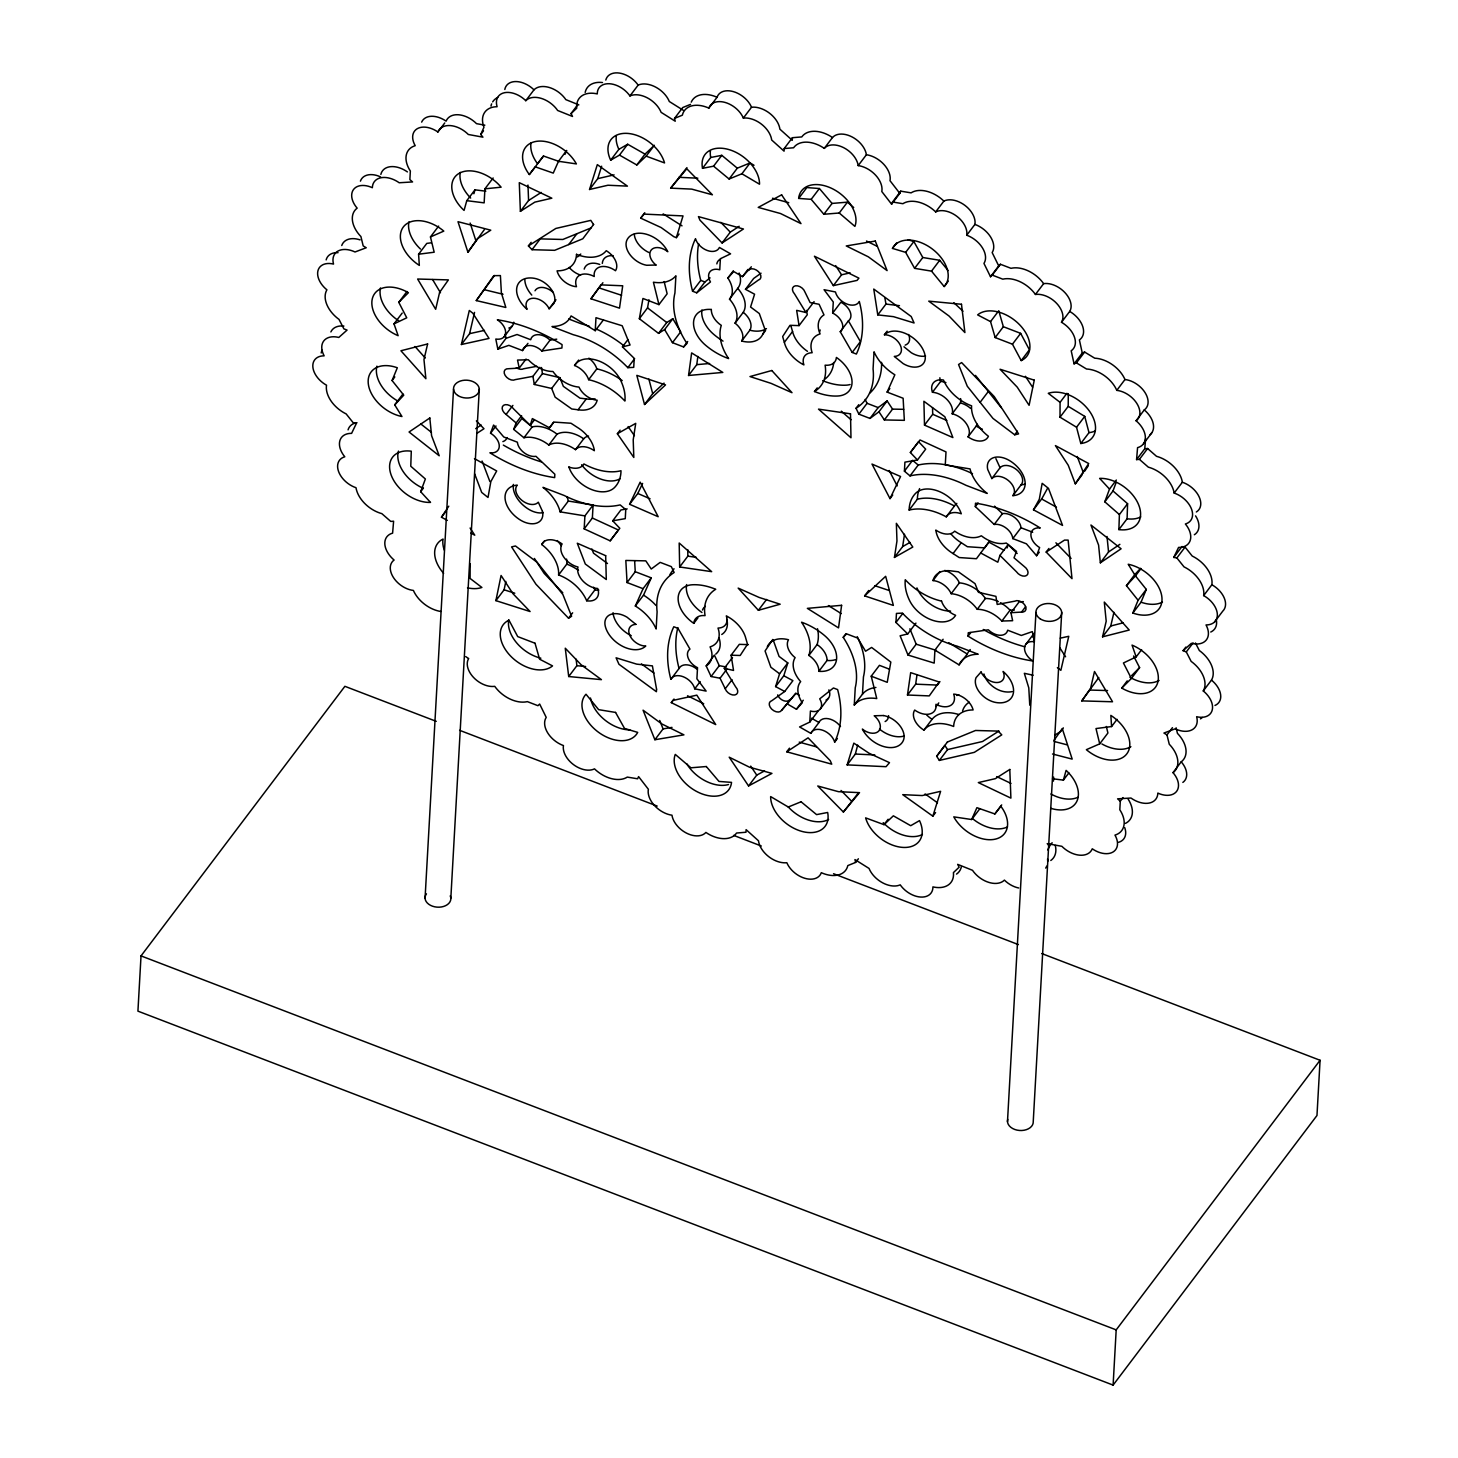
<?xml version="1.0" encoding="UTF-8"?>
<svg xmlns="http://www.w3.org/2000/svg" width="1458" height="1458" viewBox="0 0 1458 1458"><rect width="100%" height="100%" fill="white"/><g stroke="black" fill="none" stroke-linecap="round" stroke-linejoin="round"><path stroke-width="1.5" d="M470.15 563.608L470.096 578.443L481.887 587.465A32.276 21.159 37.1 0 1 467.508 587.829M1095.341 430.894A32.276 21.159 37.1 0 1 1088.998 432.661L1080.815 443.505L1076.533 427.23L1060.021 417.188L1060.075 402.335L1066.91 393.314M1060.021 417.188L1068.222 406.345L1068.277 393.624M1119.398 514.565L1104.8 501.807L1109.502 489.086L1099.66 478.388A32.276 21.159 37.1 0 1 1138.917 505.489A32.276 21.159 37.1 0 1 1118.887 529.6L1119.398 514.565L1127.581 503.721L1113.001 490.963L1116.135 482.489M1118.887 529.6L1127.089 518.775L1127.581 503.721M436.252 721.346L344.89 686.317L141.025 955.901L137.927 1011.141L1113.11 1385.1L1316.975 1115.498L1320.073 1060.276L1041.741 953.55M425.062 898.328L453.529 389.177M484.931 188.829L484.147 202.862L466.779 200.675L464.063 210.426A32.276 21.159 37.1 0 1 458.614 173.648A32.276 21.159 37.1 0 1 501.115 187.189L484.931 188.829L493.132 177.985M450.832 898.183L479.299 389.013M584.184 528.871L584.895 515.877L593.096 505.033L568.347 501.042L560.145 511.867A38.054 24.95 37.1 0 0 542.977 487.355L564.228 495.501A82.669 54.219 37.1 0 0 620.16 504.905L625.755 509.626L625.263 518.647L612.706 520.816L619.814 528.288L610.155 540.827L584.184 528.871L592.367 518.027L593.096 505.033M595.247 330.693L595.976 317.698L622.183 325.754L630.056 345.017L622.438 346.858L634.23 358.34L633.72 367.361L627.833 367.671A82.669 54.219 37.1 0 0 573.231 334.702L551.981 326.537A38.054 24.95 37.1 0 0 571.099 315.93L595.247 330.693L603.448 319.849M784.204 148.552L793.608 147.768A26.809 17.587 37.1 0 1 824.28 148.37A20.43 13.395 37.1 0 1 843.635 147.659A20.43 13.395 37.1 0 1 858.197 165.592A21.542 14.124 37.1 0 1 881.798 191.527L891.603 204.193L899.786 193.349L890 180.683A21.542 14.124 37.1 0 0 866.398 154.748A20.43 13.395 37.1 0 0 851.837 136.815A20.43 13.395 37.1 0 0 832.482 137.526A26.809 17.587 37.1 0 0 801.791 136.924L792.387 137.708L784.204 148.552L784.058 151.14L771.683 140.004A21.542 14.124 37.1 0 0 743.343 118.08A20.43 13.395 37.1 0 0 725.246 102.479A20.43 13.395 37.1 0 0 708.861 108.111A26.809 17.587 37.1 0 0 682.362 115.182L674.525 118.39L675.218 121.214L661.13 112.357A21.542 14.124 37.1 0 0 629.947 95.936A20.43 13.395 37.1 0 0 609.553 83.744A20.43 13.395 37.1 0 0 597.27 93.913A26.809 17.587 37.1 0 0 576.748 108.184L571.044 113.596L572.502 116.44L557.649 110.48A21.542 14.124 37.1 0 0 525.773 100.693A20.43 13.395 37.1 0 0 504.468 92.711A20.43 13.395 37.1 0 0 497.105 106.726A26.809 17.587 37.1 0 0 483.965 127.21L480.776 134.464L482.926 137.161L468.31 134.482A21.542 14.124 37.1 0 0 437.91 131.985A20.43 13.395 37.1 0 0 417.134 128.778A20.43 13.395 37.1 0 0 415.202 145.691A26.809 17.587 37.1 0 0 410.354 171.005L409.88 179.589L412.559 181.94L399.2 182.76A21.542 14.124 37.1 0 0 372.355 187.718A20.43 13.395 37.1 0 0 353.529 189.504A20.43 13.395 37.1 0 0 357.155 208.148A26.809 17.587 37.1 0 0 360.91 236.561L363.188 245.91L366.231 247.751L355.023 251.979A21.542 14.124 37.1 0 0 333.536 264.08A20.43 13.395 37.1 0 0 317.953 270.732A20.43 13.395 37.1 0 0 326.902 289.832A26.809 17.587 37.1 0 0 339.021 319.411L343.888 328.87L347.077 330.091L338.785 337.454A21.542 14.124 37.1 0 0 324.15 355.843A20.43 13.395 37.1 0 0 312.85 366.924A20.43 13.395 37.1 0 0 326.519 385.204A26.809 17.587 37.1 0 0 346.147 413.908L353.292 422.856L356.408 423.367L351.597 433.372A21.542 14.124 37.1 0 0 344.799 456.791A20.43 13.395 37.1 0 0 338.584 471.517A20.43 13.395 37.1 0 0 356.007 487.719A26.809 17.587 37.1 0 0 381.832 513.635L390.762 521.435L393.605 521.199L392.603 533.154A21.542 14.124 37.1 0 0 394.097 560.036A20.43 13.395 37.1 0 0 393.368 577.423A20.43 13.395 37.1 0 0 413.398 590.435A26.809 17.587 37.1 0 0 440.735 611.467M792.387 137.708L792.259 140.296L779.884 129.161A21.542 14.124 37.1 0 0 751.526 107.236A20.43 13.395 37.1 0 0 733.429 91.635A20.43 13.395 37.1 0 0 717.044 97.267A26.809 17.587 37.1 0 0 691.256 102.151M809.791 722.074L810.411 711.012A13.614 8.93 37.1 0 0 819.706 698.856L833.447 687.976L837.621 689.579A130.837 85.803 37.1 0 1 834.669 742.122A13.96 9.149 37.1 0 0 822.968 730.33A13.96 9.149 37.1 0 0 810.776 733.338L799.604 726.941L809.791 722.074L817.993 711.249M832.664 313.069L833.283 302.006L824.062 289.705L835.452 291.964A13.96 9.149 37.1 0 0 846.788 303.993A13.96 9.149 37.1 0 0 859.309 301.496A130.837 85.803 37.1 0 1 856.375 354.039L852.201 352.435L840.245 331.713A13.614 8.93 37.1 0 0 832.664 313.069L840.847 302.243A13.614 8.93 37.1 0 1 848.428 320.869L860.402 341.609L852.201 352.435M847.153 764.885L853.841 743.143L869.077 753.239L889.489 762.662L886.045 766.689L847.153 764.885L855.354 754.041L857.668 745.093M889.435 669.186L879.429 665.34L871.228 676.184L876.75 698.582A38.054 24.95 37.1 0 0 854.279 704.998L855.245 687.757A82.669 54.219 37.1 0 0 843.216 637.328L845.95 633.72M854.279 704.998L862.48 694.154L863.446 676.913A82.669 54.219 37.1 0 0 857.213 636.636M915.934 623.113L907.733 633.938L895.959 622.457L896.451 613.417L902.356 613.107A82.669 54.219 37.1 0 0 956.958 646.094L978.19 654.241A38.054 24.95 37.1 0 0 959.072 664.866L934.924 650.104L943.107 639.26M910.357 452.509L920.016 439.97L946.005 451.925L945.276 464.92L970.026 468.911A38.054 24.95 37.1 0 0 987.194 493.442L965.943 485.295A82.669 54.219 37.1 0 0 910.029 475.891L904.416 471.171L904.908 462.15L917.465 459.981L925.666 449.155L918.558 441.665L910.357 452.509L917.465 459.981M934.924 650.104L934.195 663.098L907.988 655.043L900.115 635.779L907.733 633.938M968.076 636.144L968.276 632.754L988.324 629.801A13.614 8.93 37.1 0 0 1007.678 630.221L1021.311 635.451L1032.337 631.624L1034.36 641.757A13.96 9.149 37.1 0 0 1024.555 647.753A13.96 9.149 37.1 0 0 1032.829 660.966A130.837 85.803 37.1 0 1 968.076 636.144L970.809 632.535M975.329 506.564L975.511 503.192A130.837 85.803 37.1 0 1 1040.265 528.015A13.96 9.149 37.1 0 0 1030.897 534.466A13.96 9.149 37.1 0 0 1039.627 547.588L1036.583 555.753L1026.432 543.816L1012.8 538.603A13.614 8.93 37.1 0 0 994.21 524.461L975.329 506.564L978.063 502.955M1033.485 509.826L1039.317 499.237L1042.16 483.327L1048.466 488.357L1062.554 525.409L1033.485 509.826L1041.668 498.982L1047.518 488.394M1007.478 1121.676L1035.945 612.506M1061.716 612.36L1033.248 1121.53A12.922 8.93 3.2 0 1 1019.324 1130.46A12.922 8.93 3.2 0 1 1007.751 1119.361M1053.441 781.124L1053.66 777.114M1123.024 797.581L1120.291 801.207L1119.817 809.791A26.809 17.587 37.1 0 1 1114.969 835.106A20.43 13.395 37.1 0 1 1113.037 852.001A20.43 13.395 37.1 0 1 1092.261 848.793A21.542 14.124 37.1 0 1 1061.861 846.314L1047.245 843.635L1049.395 846.333L1047.81 849.959M1113.11 1385.1L1116.19 1329.878L1320.073 1060.276M1120.291 801.207L1117.612 798.838L1130.971 798.036A21.542 14.124 37.1 0 0 1157.834 793.079A20.43 13.395 37.1 0 0 1176.661 791.293A20.43 13.395 37.1 0 0 1173.016 772.649A26.809 17.587 37.1 0 0 1169.261 744.236L1166.983 734.887L1163.94 733.046L1175.148 728.818A21.542 14.124 37.1 0 0 1196.635 716.716A20.43 13.395 37.1 0 0 1212.218 710.064A20.43 13.395 37.1 0 0 1203.269 690.946A26.809 17.587 37.1 0 0 1191.15 661.385L1186.283 651.908L1183.094 650.687L1191.386 643.324A21.542 14.124 37.1 0 0 1206.021 624.935A20.43 13.395 37.1 0 0 1217.321 613.873A20.43 13.395 37.1 0 0 1203.652 595.593A26.809 17.587 37.1 0 0 1184.024 566.87L1176.879 557.94L1173.763 557.43L1178.574 547.424A21.542 14.124 37.1 0 0 1185.372 523.987A20.43 13.395 37.1 0 0 1191.587 509.261A20.43 13.395 37.1 0 0 1174.164 493.059A26.809 17.587 37.1 0 0 1148.339 467.161L1139.409 459.361L1136.566 459.598L1137.568 447.642A21.542 14.124 37.1 0 0 1136.074 420.761A20.43 13.395 37.1 0 0 1136.803 403.374A20.43 13.395 37.1 0 0 1116.792 390.361A26.809 17.587 37.1 0 0 1086.538 369.02L1076.423 362.878L1074.072 363.844L1071.193 350.777A21.542 14.124 37.1 0 0 1061.497 322.273A20.43 13.395 37.1 0 0 1056.685 303.41A20.43 13.395 37.1 0 0 1035.435 294.461A26.809 17.587 37.1 0 0 1002.812 279.171L992.242 275.106L990.511 276.747L983.95 263.406A21.542 14.124 37.1 0 0 966.727 235.23A20.43 13.395 37.1 0 0 956.685 216.185A20.43 13.395 37.1 0 0 935.671 211.92A26.809 17.587 37.1 0 0 902.903 203.701L892.569 202.006L891.603 204.193M1136.566 459.598L1144.767 448.754L1145.605 438.803M688.559 375.471L691.639 352.909L722.804 372.428L688.559 375.471L696.76 364.646L697.872 356.426M907.477 695.01L910.667 672.648L939.207 682.016L929.256 695.903L907.477 695.01L915.66 684.166L916.936 675.218M894.447 557.43L896.962 540.973L896.36 523.313L912.799 547.042L894.447 557.43L902.648 546.586L909.992 542.431M902.648 546.586L904.525 534.248M658.943 304.613L653.421 282.214A38.054 24.95 37.1 0 0 675.892 275.799L674.926 293.04A82.669 54.219 37.1 0 0 686.955 343.468L683.602 346.949L672.466 342.666L680.667 331.841L672.812 318.737L664.611 329.581L658.542 333.353L639.351 318.719L642.942 298.471L658.943 304.613L667.144 293.769L664.137 281.558M639.351 318.719L647.534 307.875L648.974 299.783M495.902 600.641L501.078 575.491L512.943 593.661L530.092 611.54L495.902 600.641L504.104 589.797L505.835 581.414M461.402 344.507L469.312 310.463L472.793 313.178L489.031 338.42L461.402 344.507L469.604 333.663L474.543 312.395M1102.558 636.836L1106.203 621.199L1104.289 602.063L1129.239 630.038L1102.558 636.836L1110.759 625.992L1113.948 612.324M473.886 193.732L474.98 189.832L485.824 191.198M1052.548 778.754L1063.392 780.121L1066.108 770.371A32.276 21.159 37.1 0 1 1077.225 800.46A32.276 21.159 37.1 0 1 1050.635 808.261M549.502 427.814L553.748 422.073L570.971 423.239L577.113 427.23A27.866 18.261 37.1 0 1 594.354 450.704A16.621 10.899 37.1 0 0 575.491 449.647A26.572 17.423 37.1 0 0 548.828 445.018A26.317 17.259 37.1 0 0 523.951 437.764L513.672 429.363L516.15 422.966L506.09 414.418A7.199 4.72 37.1 0 1 503.484 405.36A7.199 4.72 37.1 0 1 513.69 408.987L530.238 425.39L532.352 418.592L549.502 427.814L553.603 422.401M787.794 662.934L783.803 675.747L792.897 680.649L784.714 691.475L775.601 686.59L779.593 673.778L787.794 662.934L779.064 656.41L773.269 640.153M999.933 555.407L997.819 562.205L980.687 552.983L976.441 558.724L959.2 557.557L953.058 553.566A27.866 18.261 37.1 0 1 935.836 530.074A16.621 10.899 37.1 0 0 954.68 531.149A26.572 17.423 37.1 0 0 981.343 535.779A26.317 17.259 37.1 0 0 1006.22 543.032L1016.499 551.416L1014.021 557.831L1024.081 566.36A7.199 4.72 37.1 0 1 1026.687 575.436A7.199 4.72 37.1 0 1 1016.499 571.809L999.933 555.407L1008.134 544.563L1017.174 553.511M1007.077 547.971L1008.134 544.563M589.542 189.485L597.324 164.626L627.432 186.132L607.931 185.239L589.542 189.485L597.744 178.641L601.625 166.212M932.847 816.17L940.629 791.311L922.24 795.558L902.739 794.665L932.847 816.17L935.58 812.562M676.348 237.654L683.018 215.912L644.126 214.107L640.682 218.135L661.112 227.539L673.815 236.688L676.348 237.654L679.064 234.045M420.669 491.711L425.372 478.989L410.773 466.232L411.284 451.196A32.276 21.159 37.1 0 0 391.254 475.29A32.276 21.159 37.1 0 0 430.511 502.409L420.669 491.711L423.403 488.102M490.544 433.208L493.588 425.043L503.739 436.963L517.371 442.193A13.614 8.93 37.1 0 0 535.961 456.318L554.842 474.233L554.66 477.604A130.837 85.803 37.1 0 1 489.906 452.782A13.96 9.149 37.1 0 0 499.274 446.312A13.96 9.149 37.1 0 0 490.544 433.208L496.012 425.991M394.717 404.887L403.757 395.154L392.074 380.538L397.323 367.762A32.276 21.159 37.1 0 0 368.254 383.399A32.276 21.159 37.1 0 0 401.952 416.532L394.717 404.887L402.918 394.043M1138.097 600.259L1126.433 585.642L1135.454 575.91L1128.219 564.264A32.276 21.159 37.1 0 1 1161.917 597.397A32.276 21.159 37.1 0 1 1132.848 613.034L1138.097 600.259L1146.298 589.415L1134.616 574.798L1140.63 568.31M1132.848 613.034L1141.049 602.19L1146.298 589.415M558.505 161.273L553.256 173.101L535.305 166.85L529.327 174.541A32.276 21.159 37.1 0 1 534.977 141.626A32.276 21.159 37.1 0 1 576.384 163.916L558.505 161.273L566.688 150.429L564.957 154.384M899.786 193.349L900.752 191.162L911.104 192.857A26.809 17.587 37.1 0 1 943.873 201.095A20.43 13.395 37.1 0 1 964.886 205.359A20.43 13.395 37.1 0 1 974.91 224.404A21.542 14.124 37.1 0 1 992.151 252.562L998.712 265.903L990.511 276.747M971.666 819.524L976.915 807.677L994.866 813.947L1000.844 806.256A32.276 21.159 37.1 0 1 995.194 839.17A32.276 21.159 37.1 0 1 953.787 816.863L971.666 819.524L979.867 808.698M643.069 588.686L627.049 582.544L625.828 560.455L645.821 560.856L651.234 569.021L660.182 562.369L671.318 566.633L674.143 572.502A82.669 54.219 37.1 0 0 657.102 611.777L656.155 629.018A38.054 24.95 37.1 0 0 635.324 605.999L643.069 588.686L651.252 577.842L635.251 571.718L634.631 560.656M635.324 605.999L643.525 595.156L651.252 577.842M878.955 411.776L884.35 419.94L904.343 420.341L903.122 398.253L887.12 392.111L894.847 374.797A38.054 24.95 37.1 0 1 874.035 351.779L873.069 369.02A82.669 54.219 37.1 0 1 856.028 408.295L858.871 414.163L869.989 418.428L878.955 411.776L887.138 400.932L892.551 409.115L903.65 409.334M629.601 504.286L640.171 482.161L658.178 516.715L629.601 504.286L637.802 493.46L642.614 483.4M890 498.636L900.57 476.511L871.993 464.063L890 498.636L892.733 495.009M733.338 270.805L727.87 278.022A26.317 17.259 37.1 0 1 729.51 299.182A26.572 17.423 37.1 0 1 735.069 323.147A16.621 10.899 37.1 0 1 741.666 341.044A27.866 18.261 37.1 0 0 762.844 334.101L765.104 329.8L759.308 313.543L750.578 307.018L754.57 294.206L745.475 289.304L753.658 278.478L761.04 273.193M772.795 639.461L765.067 650.979L770.881 667.254L779.593 673.778M447.333 520.397L441.464 517.226L448.772 506.181M1075.293 483.837L1088.707 463.553L1055.41 445.601L1068.24 465.248L1075.293 483.837L1082.128 474.798M1084.716 471.153L1088.379 465.612M467.909 252.198L477.404 238.693L490.763 230.182L457.994 221.689L467.909 252.198L484.421 229.544M476.274 300.585L493.825 275.671L500.404 275.58L501.388 292.949L505.835 307.474L476.274 300.585L494.499 275.507M1053.952 740.427L1062.262 728.599L1072.195 759.108L1052.512 754.005M1081.781 700.897L1090.566 688.413L1094.502 671.5L1112.545 701.772L1081.781 700.897L1098.767 677.569M1063.338 727.888L1060.95 731.278L1055.227 734.905M590.964 298.781L600.933 284.875L622.712 285.786L619.504 308.148L590.964 298.781L602.901 282.724M939.936 681.597L937.439 685.078L915.66 684.166M1004.125 550.34L988.87 542.139L984.624 547.88L967.401 546.714L961.259 542.722A27.866 18.261 37.1 0 1 951.072 534.065M593.661 224.386L582.799 238.784L554.641 250.32L532.042 249.701L528.416 245.928L531.131 242.32M947.39 742.013L975.548 730.476L998.147 731.096L1001.774 734.868L974.327 752.346L939.371 760.42L936.674 756.265L947.536 741.867M437.91 131.985L444.745 122.964M480.776 134.464L483.509 130.856M525.773 100.693L533.974 89.849A21.542 14.124 37.1 0 1 565.85 99.636L578.844 104.867M430.456 236.943L443.815 231.111A32.276 21.159 37.1 0 0 403.119 227.266A32.276 21.159 37.1 0 0 419.321 265.392L418.592 254.221L434.174 252.216L430.456 236.943L438.639 226.099M418.592 254.221L426.793 243.395L431.24 242.812M466.779 200.675L474.98 189.832M398.781 302.335L408.404 292.693A32.276 21.159 37.1 0 0 372.3 298.799A32.276 21.159 37.1 0 0 398.125 335.686L394.006 323.876L406.746 317.808L398.781 302.335L406.982 291.491M394.006 323.876L402.208 313.051M571.044 113.596L577.878 104.557M529.327 174.541L543.488 156.024L559.471 161.583M392.074 380.538L394.808 376.929M520.378 211.337L534.831 202.133L551.835 198.197L519.285 182.669L520.378 211.337L528.58 200.493L541.21 192.438M629.947 95.936L638.148 85.111A21.542 14.124 37.1 0 1 669.313 101.513L683.419 110.371M532.042 249.701L540.225 238.875L562.824 239.477L590.982 227.958M610.665 160.18L618.866 149.336L627.669 144.251L645.019 154.129L654.35 145.29L646.149 156.134L636.818 164.973L619.486 155.095L610.665 160.18A32.276 21.159 37.1 0 1 627.031 133.371A32.276 21.159 37.1 0 1 664.538 162.913L646.149 156.134M619.486 155.095L627.669 144.251M568.711 244.561L576.912 233.717M504.14 336.762L512.341 325.918M636.818 164.973L645.019 154.129M497.834 349.155L508.86 345.346L522.493 350.576A13.614 8.93 37.1 0 1 541.847 350.995L561.913 348.025L562.095 344.653A130.837 85.803 37.1 0 0 497.342 319.812A13.96 9.149 37.1 0 1 505.616 333.044A13.96 9.149 37.1 0 1 495.811 339.04L497.834 349.155L506.035 338.329L517.061 334.502L530.694 339.732A13.614 8.93 37.1 0 1 550.049 340.151L556.737 339.167M674.525 118.39L682.727 107.546L690.545 104.356M549.119 308.786L554.113 303.155A19.227 12.612 37.1 0 0 534.248 278.296A24.895 16.33 37.1 0 0 516.934 287.062A24.895 16.33 37.1 0 0 527.085 309.351A13.559 8.894 37.1 0 1 533.154 298.252A13.559 8.894 37.1 0 1 549.119 308.786L555.954 299.765M522.493 350.576L527.96 343.341M708.861 108.111L717.044 97.267M539.806 367.307L532.972 376.346L515.33 379.609A7.199 4.72 37.1 0 1 505.161 375.435A7.199 4.72 37.1 0 1 508.642 368.71L519.23 368.09L526.065 359.051M640.682 218.135L644.782 212.704M541.847 350.995L550.049 340.151M670.662 188.137L686.791 168.782L712.415 194.807L691.748 189.121L670.662 188.137L686.937 167.615M506.09 414.418L512.906 405.397M519.23 368.09L517.535 360.071L528.306 359.762A26.317 17.259 37.1 0 0 552.947 371.498A26.572 17.423 37.1 0 0 578.99 387.081A16.621 10.899 37.1 0 0 597.179 400.221A27.866 18.261 37.1 0 1 578.079 409.771L571.773 408.987L555.134 397.159L551.689 388.466L534.266 384.438L542.449 373.594L541.483 367.525M754.023 165.264L750.105 162.931L737.311 168.18L721.783 155.332L713.582 166.176L702.519 168.326L710.72 157.482A32.276 21.159 37.1 0 1 710.411 150.812M441.464 517.226L445.565 511.813M743.343 118.08L751.526 107.236M516.15 422.966L521.618 415.749M513.672 429.363L521.855 418.537L532.152 426.921A26.317 17.259 37.1 0 1 557.029 434.174A26.572 17.423 37.1 0 1 583.692 438.803A16.621 10.899 37.1 0 1 588.558 436.07M551.689 388.466L559.89 377.622L542.449 373.594M574.561 365.484A28.322 18.571 37.1 0 1 597.142 360.363A28.322 18.571 37.1 0 1 620.598 380.265A50.392 33.042 37.1 0 1 624.899 401.041A50.465 33.097 37.1 0 0 588.631 379.7A17.514 11.482 37.1 0 0 574.561 365.484L578.662 360.071M530.238 425.39L534.339 419.959M523.951 437.764L532.152 426.921M713.582 166.176L729.109 179.006L737.311 168.18M729.109 179.006L741.903 173.775L750.105 162.931M588.631 379.7L596.832 368.856A17.514 11.482 37.1 0 0 588.904 358.158M622.438 346.858L627.906 339.623M548.828 445.018L557.029 434.174M578.079 409.771L586.28 398.927A27.866 18.261 37.1 0 0 595.064 398.818M627.833 367.671L634.649 358.65M722.093 242.957L743.434 228.997L698.455 216.622L699.949 220.14L722.093 242.957L730.294 232.132L739.188 226.3M658.542 333.353L666.743 322.51L672.812 318.737M692.568 291.217A130.837 85.803 37.1 0 1 695.502 238.675A13.96 9.149 37.1 0 0 707.221 250.466A13.96 9.149 37.1 0 0 719.414 247.459L730.567 253.838L720.38 258.722L719.76 269.785A13.614 8.93 37.1 0 0 710.465 281.941L696.724 292.821L692.568 291.217L700.751 280.373A130.837 85.803 37.1 0 1 698.637 243.686M575.491 449.647L583.692 438.803M696.724 292.821L704.925 281.977L710.064 277.895M824.28 148.37L832.482 137.526M617.372 433.755L635.724 423.367L633.209 439.824L633.811 457.466L617.372 433.755L620.106 430.146M683.602 346.949L687.684 341.518M798.638 198.416A32.276 21.159 37.1 0 1 832.427 188.738A32.276 21.159 37.1 0 1 854.898 226.391L839.243 212.996L823.861 214.271L811.195 199.345L798.638 198.416L806.839 187.572L819.396 188.519L832.062 203.427L847.426 202.152L853.695 207.51M644.527 404.486L665.541 384.894L636.818 375.362L644.527 404.486L652.71 393.66L664.046 383.108M727.87 278.022L733.72 271.534L742.505 276.637L747.954 269.42M742.505 276.637L751.344 266.814M541.756 544.527A16.785 11.008 37.1 0 1 562.114 543.943A17.095 11.208 37.1 0 0 563.845 557.175A17.095 11.208 37.1 0 0 577.988 567.016A17.095 11.208 37.1 0 0 582.671 580.74A17.095 11.208 37.1 0 0 597.725 588.522A16.785 11.008 37.1 0 1 586.699 600.787A35.01 22.963 37.1 0 0 558.596 574.962A35.01 22.963 37.1 0 0 541.756 544.527L544.49 540.918M729.51 299.182L737.712 288.338A26.317 17.259 37.1 0 0 739.133 273.047M811.195 199.345L819.396 188.519M735.069 323.147L743.252 312.322A26.572 17.423 37.1 0 0 737.712 288.338M858.197 165.592L866.398 154.748M823.861 214.271L832.062 203.427M558.596 574.962L566.779 564.137A35.01 22.963 37.1 0 0 566.597 559.088M741.666 341.044L749.849 330.201A27.866 18.261 37.1 0 0 766.452 328.633M839.243 212.996L847.426 202.152M612.706 520.816L620.908 509.972L627.177 508.897M762.844 334.101L765.578 330.492M610.155 540.827L618.356 529.983L592.367 518.027M568.547 618.21L571.609 616.26L562.897 594.554L537.182 562.369L515.476 545.985L511.576 546.896L535.961 584.239L568.547 618.21L572.648 612.797M586.699 600.787L594.882 589.943A16.785 11.008 37.1 0 0 598.837 590.107M805.891 312.486L794.555 293.951A7.199 4.72 37.1 0 1 795.357 285.823A7.199 4.72 37.1 0 1 804.944 292.019L810.119 302.571L819.104 304.285L823.989 314.892A26.317 17.259 37.1 0 0 820.089 333.918A26.572 17.423 37.1 0 0 812.161 352.727A16.621 10.899 37.1 0 0 803.887 364.901A27.866 18.261 37.1 0 1 784.349 342.357L782.654 336.543L789.981 325.316L799.057 325.608L796.651 310.354L805.891 312.486L814.093 301.642M784.349 342.357L792.551 331.513L790.856 325.699M799.057 325.608L807.258 314.764L806.566 310.408M892.569 202.006L900.752 191.162M833.356 285.622L857.067 280.392L858.908 278.15L814.439 256.225L833.356 285.622L841.558 274.797L850.178 272.883M627.049 582.544L635.251 571.718M568.711 676.53L565.267 648.209L581.122 664.757L601.425 679.647L568.711 676.53L576.894 665.686L576.11 659.162M948.265 281.139L944.164 286.552L931.516 271.133L914.603 268.345L905.655 252.362L892.478 248.407L896.579 242.994M840.245 331.713L848.428 320.869M935.671 211.92L943.873 201.095M905.655 252.362L913.856 241.536L908.206 239.823M679.665 566.98L679.191 543.032L711.668 571.664L679.665 566.98L687.866 556.136L687.739 549.611M814.475 391.509A50.465 33.097 37.1 0 0 825.1 365.174A17.514 11.482 37.1 0 0 836.4 357.447A28.322 18.571 37.1 0 1 852.037 381.522A28.322 18.571 37.1 0 1 837.785 396.011A50.392 33.042 37.1 0 1 814.475 391.509L817.209 387.883M877.771 314.892L873.761 289.067L911.214 316.532L914.075 322.965L893.481 316.659L877.771 314.892L885.972 304.066L884.842 297.705M914.603 268.345L922.805 257.519L939.717 260.289L948.137 270.568M931.516 271.133L939.717 260.289M884.405 334.775A24.895 16.33 37.1 0 1 907.095 334.228A24.895 16.33 37.1 0 1 924.937 354.731A19.227 12.612 37.1 0 1 903.195 363.625L894.301 356.426A13.559 8.894 37.1 0 0 900.37 345.309A13.559 8.894 37.1 0 0 884.405 334.775L887.138 331.148M966.727 235.23L974.91 224.404M856.028 408.295L858.762 404.686M693.771 623.35A17.514 11.482 37.1 0 1 705.071 615.622A50.465 33.097 37.1 0 1 715.696 589.287A50.392 33.042 37.1 0 0 692.386 584.767A28.322 18.571 37.1 0 0 678.134 599.256A28.322 18.571 37.1 0 0 693.771 623.35L697.872 617.919M858.871 414.163L867.054 403.319L865.159 399.419M887.12 392.111L889.836 388.502M670.862 679.3A130.837 85.803 37.1 0 1 673.796 626.758L677.97 628.343L689.944 649.083A13.614 8.93 37.1 0 0 697.525 667.709L696.906 678.79L706.128 691.092L694.737 688.832A13.96 9.149 37.1 0 0 683.383 676.804A13.96 9.149 37.1 0 0 670.862 679.3L679.064 668.475A130.837 85.803 37.1 0 1 677.824 627.596M869.989 418.428L878.19 407.584L887.138 400.932M992.242 275.106L1000.425 264.262L1011.014 268.327A26.809 17.587 37.1 0 1 1043.636 283.636A20.43 13.395 37.1 0 1 1064.887 292.566A20.43 13.395 37.1 0 1 1069.698 311.429A21.542 14.124 37.1 0 1 1079.394 339.933L1082.273 353.018L1074.072 363.844M884.35 419.94L892.551 409.115M671.281 702.628L673.104 700.387L696.815 695.156L715.732 724.571L671.281 702.628L674.015 699.02M732.481 657.467L724.28 668.311L735.616 686.827A7.199 4.72 37.1 0 1 734.814 694.974A7.199 4.72 37.1 0 1 725.227 688.759L720.052 678.225L711.085 676.512L706.182 665.905L714.384 655.079L719.268 665.668L726.449 667.035M654.879 739.735L683.93 734.85L661.841 723.952L643.069 710.192L654.879 739.735L663.08 728.891L672.01 727.396M694.737 688.832L700.186 681.615M758.379 610.282L780.176 604.213L759.108 597.434L738.167 588.103L758.379 610.282L766.58 599.438M711.085 676.512L719.268 665.668M724.28 668.311L733.538 670.443L731.114 655.189L739.315 644.345L748.373 644.636M932.446 392.275A16.785 11.008 37.1 0 1 943.472 380.009A35.01 22.963 37.1 0 0 971.593 405.834A35.01 22.963 37.1 0 0 988.415 436.27A16.785 11.008 37.1 0 1 968.057 436.853A17.095 11.208 37.1 0 0 966.326 423.622A17.095 11.208 37.1 0 0 952.183 413.78A17.095 11.208 37.1 0 0 947.5 400.039A17.095 11.208 37.1 0 0 932.446 392.275L940.647 381.431A16.785 11.008 37.1 0 1 939.863 377.768M720.052 678.225L726.868 669.186M990.547 321.598L998.748 310.773L1003.359 326.72L1020.655 333.353L1029.403 349.774L1021.22 360.6L1012.453 344.197L995.158 337.563L990.547 321.598L977.625 314.892A32.276 21.159 37.1 0 1 1019.798 324.952A32.276 21.159 37.1 0 1 1021.22 360.6M725.227 688.759L732.062 679.738M924.5 425.116L923.898 401.278L944.857 416.769L952.876 437.564L924.5 425.116L932.701 414.272L932.537 407.766M995.158 337.563L1003.359 326.72M1035.435 294.461L1043.636 283.636M904.416 471.171L912.599 460.327L918.212 465.047A82.669 54.219 37.1 0 1 972.522 473.668M952.183 413.78L960.385 402.937A17.095 11.208 37.1 0 0 960.603 398.599M910.029 475.891L918.212 465.047M1012.453 344.197L1020.655 333.353M980.122 402.335L988.324 391.491M775.601 686.59L783.803 675.747M909.172 510.063A50.392 33.042 37.1 0 1 915.569 493.369A28.322 18.571 37.1 0 1 940.228 491.929A28.322 18.571 37.1 0 1 961.278 513.781A17.514 11.482 37.1 0 0 946.26 516.843A50.465 33.097 37.1 0 0 909.172 510.063L917.374 499.219A50.392 33.042 37.1 0 1 919.615 488.612M968.057 436.853L976.259 426.009A17.095 11.208 37.1 0 0 977.115 424.205M808.88 655.426A50.465 33.097 37.1 0 0 801.572 622.22A50.392 33.042 37.1 0 1 824.408 635.415A28.322 18.571 37.1 0 1 836.473 659.982A28.322 18.571 37.1 0 1 818.867 671.318A17.514 11.482 37.1 0 0 808.88 655.426L817.081 644.582A50.465 33.097 37.1 0 0 817.519 628.726M1061.497 322.273L1069.698 311.429M864.63 595.885L885.662 576.293L893.371 605.434L864.63 595.885L868.731 590.472M784.714 691.475L771.811 700.715A7.199 4.72 37.1 0 0 771.701 709.117A7.199 4.72 37.1 0 0 781.561 710.374L795.868 693.315L799.385 695.357M781.561 710.374L795.868 693.315M818.867 671.318L827.051 660.474A28.322 18.571 37.1 0 0 835.543 659.654M787.684 704.159L796.451 709.244L803.285 700.223M946.26 516.843L954.443 505.999A17.514 11.482 37.1 0 1 956.831 503.393M748.555 785.935L771.938 773.396L749.612 767.254L729.2 757.176L748.555 785.935L756.757 775.109L764.557 770.918M1014.695 434.794L1018.595 433.901L994.21 396.558L961.624 362.586L958.562 364.518L967.274 386.224L992.989 418.428L1014.695 434.794L1017.429 431.185M1076.423 362.878L1084.624 352.052L1094.721 358.194A26.809 17.587 37.1 0 1 1124.975 379.517A20.43 13.395 37.1 0 1 1145.004 392.53A20.43 13.395 37.1 0 1 1144.275 409.917A21.542 14.124 37.1 0 1 1150.125 434.612M991.859 478.57L1000.06 467.745A13.559 8.894 37.1 0 1 1016.518 469.622A13.559 8.894 37.1 0 1 1021.11 484.821L1012.909 495.665A13.559 8.894 37.1 0 0 1008.316 480.466A13.559 8.894 37.1 0 0 991.859 478.57L987.704 469.44A19.227 12.612 37.1 0 1 1009.446 460.528A24.895 16.33 37.1 0 1 1025.083 481.924A24.895 16.33 37.1 0 1 1012.909 495.665M786.737 751.799L808.078 737.839L830.222 760.657L831.734 764.156L786.737 751.799L789.471 748.173M820.325 708.934L828.527 698.09M810.776 733.338L818.959 722.494A13.96 9.149 37.1 0 1 828.49 718.739A13.96 9.149 37.1 0 1 840.482 726.521M895.959 622.457L902.775 613.417M953.058 553.566L961.259 542.722M1023.37 601.625L1019.142 601.881L1010.941 612.706L1012.636 620.707L1001.865 621.035A26.317 17.259 37.1 0 0 977.243 609.298A26.572 17.423 37.1 0 0 951.181 593.716A16.621 10.899 37.1 0 0 933.011 580.576L939.827 571.554M994.21 524.461L1002.411 513.635L994.538 506.163M834.669 742.122L837.402 738.513M980.687 552.983L988.87 542.139M1076.533 427.23L1084.734 416.387L1068.222 406.345M951.181 593.716L959.382 582.872A26.572 17.423 37.1 0 1 985.426 598.454A26.317 17.259 37.1 0 1 998.311 601.589M907.988 655.043L916.189 644.199L909.883 628.799M1116.792 390.361L1124.975 379.517M1012.8 538.603L1021.001 527.76L1032.683 532.243M977.243 609.298L985.426 598.454M1136.074 420.761L1144.275 409.917M1036.583 555.753L1039.317 552.145M843.38 812.015L859.509 792.642L838.423 791.676L817.756 785.99L843.38 812.015L858.288 793.116M959.072 664.866L967.274 654.022A38.054 24.95 37.1 0 1 970.244 649.557M1046.188 552.072L1064.522 540.098L1068.131 540.098L1071.995 578.662L1046.188 552.072L1048.922 548.463M936.054 706.547L935.945 704.287L938.587 705.49A17.095 11.208 37.1 0 0 953.678 694.099A16.785 11.008 37.1 0 1 973.106 709.955A35.01 22.963 37.1 0 0 953.66 726.467A35.01 22.963 37.1 0 0 923.898 730.094A16.785 11.008 37.1 0 1 914.695 710.064A17.095 11.208 37.1 0 0 936.054 706.547L938.788 702.92M1001.865 621.035L1010.066 610.191L1014.367 610.064M923.898 730.094L932.099 719.268A35.01 22.963 37.1 0 1 958.835 714.548M1143.509 443.742L1151.711 432.898M1109.502 489.086L1116.336 480.046M1010.941 612.706L1021.529 612.087L1025.63 606.674M1104.8 501.807L1113.001 490.963M1139.409 459.361L1147.61 448.517L1156.522 456.318A26.809 17.587 37.1 0 1 1182.365 482.234A20.43 13.395 37.1 0 1 1199.077 496.722A20.43 13.395 37.1 0 1 1196.344 511.977M884.022 824.663L893.353 815.824L910.703 825.702L919.506 820.617A32.276 21.159 37.1 0 1 903.158 847.426A32.276 21.159 37.1 0 1 865.633 817.883L884.022 824.663L888.122 819.25M465.74 656.592A21.542 14.124 37.1 0 0 468.674 658.524A20.43 13.395 37.1 0 0 473.486 677.387A20.43 13.395 37.1 0 0 494.736 686.335A26.809 17.587 37.1 0 0 527.359 701.626L537.929 705.69L539.66 704.05L546.221 717.391A21.542 14.124 37.1 0 0 563.444 745.567A20.43 13.395 37.1 0 0 573.486 764.612A20.43 13.395 37.1 0 0 594.5 768.858A26.809 17.587 37.1 0 0 627.268 777.096L637.62 778.791L638.586 776.604L648.373 789.27A21.542 14.124 37.1 0 0 671.974 815.204A20.43 13.395 37.1 0 0 686.536 833.138A20.43 13.395 37.1 0 0 705.891 832.427A26.809 17.587 37.1 0 0 736.563 833.028L745.967 832.245L746.113 829.657L758.488 840.792A21.542 14.124 37.1 0 0 786.828 862.717A20.43 13.395 37.1 0 0 804.925 878.317A20.43 13.395 37.1 0 0 821.31 872.686A26.809 17.587 37.1 0 0 847.809 865.596L855.646 862.407L858.379 858.78M936.674 756.265L944.857 745.421L947.572 749.576L982.528 741.502L998.985 731.023M1026.031 644.035L1034.232 633.191M939.371 760.42L947.572 749.576M1100.353 562.806L1121.111 548.791L1090.948 525.008L1098.585 545.092L1100.353 562.806L1108.554 551.962L1119.872 544.326M1174.164 493.059L1182.365 482.234M1126.433 585.642L1134.616 574.798M1135.454 575.91L1140.921 568.693M1173.763 557.43L1181.946 546.586L1185.081 547.096L1192.225 556.045A26.809 17.587 37.1 0 1 1211.853 584.749A20.43 13.395 37.1 0 1 1222.788 611.102L1214.605 621.928M1176.879 557.94L1185.081 547.096M994.866 813.947L1001.701 804.907M1136.165 656.902L1132.046 645.11A32.276 21.159 37.1 0 1 1157.871 681.998A32.276 21.159 37.1 0 1 1121.767 688.085L1131.39 678.462L1123.425 662.989L1136.165 656.902L1141.632 649.685M1121.767 688.085L1127.234 680.868M1131.39 678.462L1139.591 667.618L1133.613 656.009M1063.392 780.121L1068.86 772.904M1203.652 595.593L1211.853 584.749M1111.579 726.558L1110.85 715.404A32.276 21.159 37.1 0 1 1127.052 753.531A32.276 21.159 37.1 0 1 1086.356 749.685L1099.715 743.853L1095.997 728.563L1111.579 726.558L1117.047 719.341M1099.715 743.853L1107.916 733.01L1106.33 726.467M1183.094 650.687L1185.828 647.079M1186.283 651.908L1193.118 642.887M1049.395 846.333L1052.129 842.724M1166.983 734.887L1172.451 727.67M1203.269 690.946L1211.47 680.121A26.809 17.587 37.1 0 0 1199.351 650.541L1195.451 642.978M1173.016 772.649L1181.217 761.805A26.809 17.587 37.1 0 0 1177.463 733.392L1176.096 727.797M543.488 156.024L537.528 163.697A32.276 21.159 37.1 0 1 531.022 142.975M796.451 709.244L802.301 702.756A26.317 17.259 37.1 0 1 800.661 681.615A26.572 17.423 37.1 0 1 795.12 657.631A16.621 10.899 37.1 0 1 788.505 639.752A27.866 18.261 37.1 0 0 767.327 646.696M843.216 637.328L846.588 633.847L857.705 638.112L865.56 651.216L871.629 647.443L890.82 662.078L887.229 682.326L871.228 676.184M1131.572 675.655L1139.591 667.618M998.712 265.903L1000.425 264.262M745.475 289.304L758.36 280.082A7.199 4.72 37.1 0 0 758.47 271.68A7.199 4.72 37.1 0 0 748.61 270.423M475.691 428.67L481.176 425.062M476.657 433.518L483.983 428.725L476.383 420.906M528.416 245.928L555.844 228.45L590.8 220.377L593.515 224.532M1082.273 353.018L1084.624 352.052M1110.759 625.992L1123.079 622.858M597.744 178.641L614.091 174.869M469.604 333.663L484.475 330.383M1060.276 638.167L1068.769 636.289L1060.859 670.334L1057.378 667.618M710.72 157.482L721.783 155.332M536.763 366.322L523.513 368.783A7.199 4.72 37.1 0 1 516.332 367.671M696.76 364.646L709.609 363.498M1144.767 448.754L1147.61 448.517M1089.964 690.053L1107.551 690.563M731.114 655.189L740.19 655.48L747.517 644.254L745.822 638.44A27.866 18.261 37.1 0 0 726.303 615.896A16.621 10.899 37.1 0 1 718.01 628.07A26.572 17.423 37.1 0 1 710.082 646.878A26.317 17.259 37.1 0 1 706.182 665.905M678.863 177.311L697.835 178.186M855.354 754.041L874.8 754.952M899.477 305.688L885.972 304.066M576.894 665.686L585.624 666.525M586.28 398.927L579.956 398.143L563.335 386.334L559.89 377.622M687.866 556.136L696.395 557.375M560.145 511.867L584.895 515.877M484.858 125.169L476.511 123.657A21.542 14.124 37.1 0 0 446.112 121.16A20.43 13.395 37.1 0 0 421.672 122.126M503.028 294.261L484.475 289.741M1033.139 675.218L1024.336 673.304L1028.783 687.848L1029.767 705.216M1054.152 741.466L1067.274 744.874M772.521 198.233L788.76 202.698M799.221 742.14L816.352 746.842M916.189 644.199L936.346 650.396M504.104 589.797L514.783 593.206M599.165 287.937L621.582 295.3M874.873 585.733L889.234 590.508M700.751 280.373L704.925 281.977M867.054 403.319L878.19 407.584M568.675 318.974L581.414 323.858A82.669 54.219 37.1 0 1 589.561 326.392M459.616 730.312L657.194 806.074M733.684 835.398L761.295 846.005M833.539 873.707L1018.377 944.584M141.025 955.901L1116.19 1329.878M637.802 493.46L650.049 498.782M932.701 414.272L946.88 420.505M663.171 213.889L682.016 225.844M996.707 776.604L1010.959 783.402M866.489 241.044L876.513 246.001M687.556 695.776L703.722 703.758M470.843 533.081L474.761 535.195L470.096 528.033M1041.668 498.982L1056.485 507.202M474.47 458.65L496.686 470.97L490.854 481.559L488.011 497.47L481.705 492.44L474.67 473.905M811.523 718.229L818.959 722.494M741.903 173.775L759.527 184.218A32.276 21.159 37.1 0 0 728.49 149.445A32.276 21.159 37.1 0 0 702.519 168.326M948.684 642.668L967.274 654.022M828.399 605.562L841.23 613.599M925.101 793.936L937.512 802.793M953.86 302.717L963.009 311.21M641.429 663.882L653.913 673.049M607.494 563.517L593.515 553.183L591.912 549.028M647.534 307.875L666.743 322.51M1060.075 402.335L1048.302 393.332A32.276 21.159 37.1 0 1 1090.438 412.578A32.276 21.159 37.1 0 1 1080.815 443.505M420.815 423.968L431.459 432.352M903.978 346.785L911.378 352.8A19.227 12.612 37.1 0 0 925.575 356.098M841.321 411.174L851.053 419.758M841.029 790.455L851.563 801.171M1055.902 542.795L1071.083 558.432M720.799 222.345L730.294 232.132M562.788 592.805L544.162 573.395L534.412 558.45M415.001 346.494L425.28 358.012M975.475 375.399L1001.19 407.584M628.106 426.556L634.43 435.687M750.706 766.124L756.757 775.109M1025.43 376.292L1032.556 387.19M835.634 265.611L841.558 274.797M1059.784 647.771L1065.579 656.774M664.611 329.581L672.466 342.666M432.589 279.535L440.48 292.766M913.856 241.536L922.805 257.519M889.198 470.515L897.199 485.879M995.887 458.596L1000.06 467.745M659.709 720.452L663.08 728.891M1077.225 456.482L1083.494 472.993M482.069 461.02L489.906 481.596M470.15 223.056L476.092 241.354M648.865 379.08L652.71 393.66M1084.734 416.387L1088.998 432.661M855.646 862.407L854.953 859.582L869.041 868.439A21.542 14.124 37.1 0 0 900.224 884.842A20.43 13.395 37.1 0 0 920.618 897.053A20.43 13.395 37.1 0 0 932.92 886.883A26.809 17.587 37.1 0 0 953.423 872.613L959.127 867.2L957.669 864.357L972.522 870.317A21.542 14.124 37.1 0 0 1004.398 880.103A20.43 13.395 37.1 0 0 1018.723 887.995M505.215 334.265L506.035 338.329M532.972 376.346L534.266 384.438M1107.005 536.471L1108.554 551.962M527.978 185.057L528.58 200.493M450.23 895.868A12.922 8.93 3.2 0 1 436.908 907.131A12.922 8.93 3.2 0 1 426.465 893.845M892.478 248.407A32.276 21.159 37.1 0 1 931.79 248.607A32.276 21.159 37.1 0 1 944.164 286.552M908.553 334.483A13.559 8.894 37.1 0 1 905.163 345.145M398.563 320.705A32.276 21.159 37.1 0 1 380.502 287.955M420.469 249.045A32.276 21.159 37.1 0 1 408.933 221.871M470.679 198.051A32.276 21.159 37.1 0 1 460.272 172.409M535.013 290.78A13.559 8.894 37.1 0 1 553.366 292.584M531.787 295.099A24.895 16.33 37.1 0 1 524.807 279.736M507.111 437.546A13.96 9.149 37.1 0 1 502.864 441.61M541.21 461.858A130.837 85.803 37.1 0 1 503.338 445.091M398.271 401.278A32.276 21.159 37.1 0 1 376.911 366.158M566.943 496.704A38.054 24.95 37.1 0 1 568.347 501.042M513.362 484.421A24.895 16.33 37.1 0 0 528.908 509.425A19.227 12.612 37.1 0 0 543.105 512.742M423.166 488.266A32.276 21.159 37.1 0 1 398.435 451.105M443.633 573.322A32.276 21.159 37.1 0 1 443.032 539.059A32.276 21.159 37.1 0 0 444.362 550.267M557.284 540.572A35.01 22.963 37.1 0 1 561.202 545.711M566.779 564.137A35.01 22.963 37.1 0 1 578.48 570.333M593.625 587.246A35.01 22.963 37.1 0 1 594.882 589.943M585.168 92.419A26.809 17.587 37.1 0 1 602.482 82.541M504.814 89.485A20.43 13.395 37.1 0 1 533.974 89.849M605.799 80.062A20.43 13.395 37.1 0 1 619.577 73.1A20.43 13.395 37.1 0 1 638.148 85.111M490.981 106.088A26.809 17.587 37.1 0 1 491.638 103.864M492.676 101.86A26.809 17.587 37.1 0 1 497.779 97.449M648.974 252.544A19.227 12.612 37.1 0 1 634.266 234.137M716.844 263.898A13.614 8.93 37.1 0 1 720.507 259.123M618.866 149.336A32.276 21.159 37.1 0 1 616.333 135.612M602.318 263.424A17.095 11.208 37.1 0 1 613.18 255.697M743.252 312.322A16.621 10.899 37.1 0 1 749.849 330.201M940.647 381.431A17.095 11.208 37.1 0 1 945.932 382.597M960.385 402.937A17.095 11.208 37.1 0 1 970.627 408.404M360.418 181.157A20.43 13.395 37.1 0 1 380.538 176.874M380.848 174.413A21.542 14.124 37.1 0 1 407.402 171.916M341.755 245.527A21.542 14.124 37.1 0 1 360.09 239.877M326.155 259.888A20.43 13.395 37.1 0 1 338.056 252.671M330.875 331.932A21.542 14.124 37.1 0 1 343.906 326.063M321.197 353A20.43 13.395 37.1 0 1 322.109 350.266M348.061 429.855A21.542 14.124 37.1 0 1 356.991 422.692M584.202 269.11A17.095 11.208 37.1 0 1 599.767 264.463M580.576 275.07A16.785 11.008 37.1 0 1 569.185 267.415M580.776 254.038A35.01 22.963 37.1 0 1 577.35 256.954M513.799 322.2A13.96 9.149 37.1 0 1 508.86 328.05M596.085 328.961A82.669 54.219 37.1 0 1 623.933 345.783M596.832 368.856A50.465 33.097 37.1 0 1 622.22 380.611M619.942 478.807A28.322 18.571 37.1 0 1 581.614 464.756M701.899 309.971A28.322 18.571 37.1 0 0 713.964 334.556A50.392 33.042 37.1 0 0 723.04 341.117M833.703 362.513A50.465 33.097 37.1 0 1 824.718 379.28M822.676 380.666A50.392 33.042 37.1 0 0 845.986 385.185A28.322 18.571 37.1 0 0 850.123 384.529M881.561 362.331A82.669 54.219 37.1 0 1 870.025 392.949M807.459 351.323A27.866 18.261 37.1 0 1 792.551 331.513M819.615 331.75A26.572 17.423 37.1 0 1 820.198 330.018M1055.264 845.44A26.809 17.587 37.1 0 1 1050.799 860.493M817.081 644.582A17.514 11.482 37.1 0 1 827.051 660.474M888.542 715.641A13.559 8.894 37.1 0 1 885.115 721.546M862.48 694.154A38.054 24.95 37.1 0 1 875.894 687.465M828.873 689.871A13.614 8.93 37.1 0 1 826.066 700.004M828.6 819.487A32.276 21.159 37.1 0 1 787.94 806.584M922.422 834.486A32.276 21.159 37.1 0 1 883.202 822.658M789.762 699.53A7.199 4.72 37.1 0 1 783.529 700.642A7.199 4.72 37.1 0 1 777.697 694.883M1007.478 826.923A32.276 21.159 37.1 0 1 973.124 819.104M932.099 719.268A16.785 11.008 37.1 0 1 926.632 714.839M904.306 735.962A24.895 16.33 37.1 0 1 879.52 729.128M958.781 694.646A17.095 11.208 37.1 0 1 956.812 695.484M1024.828 484.165A24.895 16.33 37.1 0 1 1021.11 484.821M962.59 710.939A35.01 22.963 37.1 0 1 969.224 702.173M1002.411 513.635A13.614 8.93 37.1 0 1 1021.001 527.76M1124.738 827.652A20.43 13.395 37.1 0 1 1118.45 842.341M1128.018 798.948A26.809 17.587 37.1 0 1 1125.43 823.387M1181.217 761.805A20.43 13.395 37.1 0 1 1182.839 782.417M917.374 499.219A50.465 33.097 37.1 0 1 954.443 505.999M916.936 587.902A50.392 33.042 37.1 0 0 917.756 589.688A28.322 18.571 37.1 0 0 950.616 611.084M1024.846 646.787A130.837 85.803 37.1 0 1 983.257 629.473M1032.756 636.927A13.96 9.149 37.1 0 1 1033.212 634.886M1000.443 602.701A26.317 17.259 37.1 0 1 1010.066 610.191M944.784 570.406A16.621 10.899 37.1 0 1 959.382 582.872M726.849 619.377A26.572 17.423 37.1 0 1 721.765 634.485M679.064 668.475A13.96 9.149 37.1 0 1 696.687 668.949M669.915 574.689A82.669 54.219 37.1 0 1 674.052 568.784M643.525 595.156A38.054 24.95 37.1 0 1 656.027 605.507M701.954 612.506A28.322 18.571 37.1 0 1 686.645 584.549M702.483 610.064A17.514 11.482 37.1 0 1 705.362 606.382M1216.318 619.705A21.542 14.124 37.1 0 1 1210.76 632.025M1211.47 680.121A20.43 13.395 37.1 0 1 1214.97 705.453M1202.321 717.464A21.542 14.124 37.1 0 1 1200.408 718.867M1195.56 515.859A21.542 14.124 37.1 0 1 1194.357 534.74M933.011 580.576A27.866 18.261 37.1 0 1 952.092 571.026L958.398 571.809L975.038 583.637L978.482 592.331L995.923 596.358L997.199 604.45L1014.859 601.17A7.199 4.72 37.1 0 1 1025.029 605.362A7.199 4.72 37.1 0 1 1021.529 612.087M1047.555 858.926A26.809 17.587 37.1 0 1 1047.664 861.478M1046.735 866.088A26.809 17.587 37.1 0 1 1045.696 868.093M961.405 866.708A26.809 17.587 37.1 0 1 956.539 874.107M982.382 429.199A16.785 11.008 37.1 0 1 976.259 426.009M1012.162 691.602A24.895 16.33 37.1 0 1 1004.125 691.675A19.227 12.612 37.1 0 1 983.931 673.942M1162.445 602.063A32.276 21.159 37.1 0 1 1141.049 602.19M1140.721 516.952A32.276 21.159 37.1 0 1 1127.089 518.775M728.544 784.532A32.276 21.159 37.1 0 1 686.718 763.737M629.82 729.875A32.276 21.159 37.1 0 1 590.49 697.999M540.863 658.178A32.276 21.159 37.1 0 1 508.769 619.887M631.278 635.724A24.895 16.33 37.1 0 1 613.417 615.24A19.227 12.612 37.1 0 1 613.071 612.688M719.049 638.003A26.317 17.259 37.1 0 1 715.75 654.132M1159.092 680.43A32.276 21.159 37.1 0 1 1129.95 677.259M1130.879 746.678A32.276 21.159 37.1 0 1 1101.884 743.944M1077.954 797.289A32.276 21.159 37.1 0 1 1050.908 793.99M656.556 689.178L656.41 691.73L618.957 664.265L616.096 657.813L636.69 664.137L652.4 665.887L656.556 689.178M841.612 605.307L838.532 627.888L807.367 608.369L841.612 605.307M1034.269 380.155L1029.093 405.306L1017.228 387.135L1000.079 369.257L1034.269 380.155M427.613 343.96L423.968 359.579L425.882 378.734L400.932 350.758L427.613 343.96M439.605 292.384L435.669 309.296L417.626 279.025L448.39 279.9L439.605 292.384M981.052 671.992L976.058 677.642A19.227 12.612 37.1 0 0 995.923 702.501A24.895 16.33 37.1 0 0 1013.237 693.735A24.895 16.33 37.1 0 0 1003.086 671.445A13.559 8.894 37.1 0 1 997.017 682.544A13.559 8.894 37.1 0 1 981.052 671.992M429.818 417.99L409.06 432.005L439.223 455.771L431.586 435.705L429.818 417.99M1009.793 769.459L995.34 778.663L978.336 782.582L1010.904 798.127L1009.793 769.459M781.616 194.843L758.233 207.4L780.559 213.542L800.989 223.621L781.616 194.843M801.062 801.772L788.268 807.021L770.644 796.578A32.276 21.159 37.1 0 0 801.7 831.352A32.276 21.159 37.1 0 0 827.652 812.471L816.589 814.621L801.062 801.772M771.792 370.514L749.995 376.565L771.063 383.363L792.004 392.694L771.792 370.514M875.292 241.062L846.26 245.946L868.33 256.827L887.102 270.605L875.292 241.062M706.31 766.525L690.946 767.801L675.273 754.406A32.276 21.159 37.1 0 0 697.744 792.04A32.276 21.159 37.1 0 0 731.533 782.381L718.976 781.433L706.31 766.525M655.972 265.028L646.659 265.265A19.227 12.612 37.1 0 1 626.794 240.388A24.895 16.33 37.1 0 1 646.131 234.155A24.895 16.33 37.1 0 1 667.819 251.724A13.559 8.894 37.1 0 0 651.38 249.828A13.559 8.894 37.1 0 0 655.972 265.028M883.512 715.532L874.199 715.769A13.559 8.894 37.1 0 1 878.809 730.968A13.559 8.894 37.1 0 1 862.352 729.073A24.895 16.33 37.1 0 0 884.04 746.642A24.895 16.33 37.1 0 0 903.377 740.409A19.227 12.612 37.1 0 0 883.512 715.532M961.478 304.266L928.746 301.15L949.049 316.04L964.904 332.57L961.478 304.266M850.506 413.817L818.503 409.133L850.98 437.764L850.506 413.817M615.568 712.433L598.655 709.663L586.007 694.245A32.276 21.159 37.1 0 0 598.381 732.171A32.276 21.159 37.1 0 0 637.693 732.39L624.516 728.417L615.568 712.433M535.013 643.233L517.718 636.599L508.97 620.179A32.276 21.159 37.1 0 0 510.373 655.827A32.276 21.159 37.1 0 0 552.546 665.905L539.624 659.198L535.013 643.233M605.671 555.68L577.295 543.233L585.314 564.027L606.291 579.519L605.671 555.68M635.888 624.37L626.976 617.153A19.227 12.612 37.1 0 0 605.234 626.065A24.895 16.33 37.1 0 0 623.076 646.568A24.895 16.33 37.1 0 0 645.766 646.022A13.559 8.894 37.1 0 1 629.82 635.469A13.559 8.894 37.1 0 1 635.888 624.37M542.467 511.357L538.312 502.208A13.559 8.894 37.1 0 1 521.855 500.331A13.559 8.894 37.1 0 1 517.262 485.131A24.895 16.33 37.1 0 0 505.106 498.873A24.895 16.33 37.1 0 0 520.725 520.269A19.227 12.612 37.1 0 0 542.467 511.357M1040.174 618.812A12.922 8.93 3.2 0 0 1061.442 614.675A12.922 8.93 3.2 0 0 1044.876 603.831A12.922 8.93 3.2 0 0 1040.174 618.812M457.757 395.464A12.922 8.93 3.2 0 0 479.026 391.345A12.922 8.93 3.2 0 0 462.441 380.483A12.922 8.93 3.2 0 0 457.757 395.464M568.893 467.016A17.514 11.482 37.1 0 0 583.911 463.954A50.465 33.097 37.1 0 0 620.999 470.734A50.392 33.042 37.1 0 1 614.62 487.428A28.322 18.571 37.1 0 1 589.943 488.867A28.322 18.571 37.1 0 1 568.893 467.016M711.322 309.479A17.514 11.482 37.1 0 0 721.291 325.371A50.465 33.097 37.1 0 0 728.599 358.577A50.392 33.042 37.1 0 1 705.763 345.382A28.322 18.571 37.1 0 1 693.698 320.815A28.322 18.571 37.1 0 1 711.322 309.479M576.511 254.33A35.01 22.963 37.1 0 0 606.273 250.703A16.785 11.008 37.1 0 1 615.495 270.732A17.095 11.208 37.1 0 0 600.222 266.869A17.095 11.208 37.1 0 0 594.244 276.51A17.095 11.208 37.1 0 0 579.591 275.307A17.095 11.208 37.1 0 0 576.493 286.697A16.785 11.008 37.1 0 1 557.065 270.842A35.01 22.963 37.1 0 0 576.511 254.33M941.54 601.097A17.514 11.482 37.1 0 0 955.61 615.312A28.322 18.571 37.1 0 1 933.047 620.434A28.322 18.571 37.1 0 1 909.573 600.532A50.392 33.042 37.1 0 1 905.272 579.755A50.465 33.097 37.1 0 0 941.54 601.097"/></g></svg>
